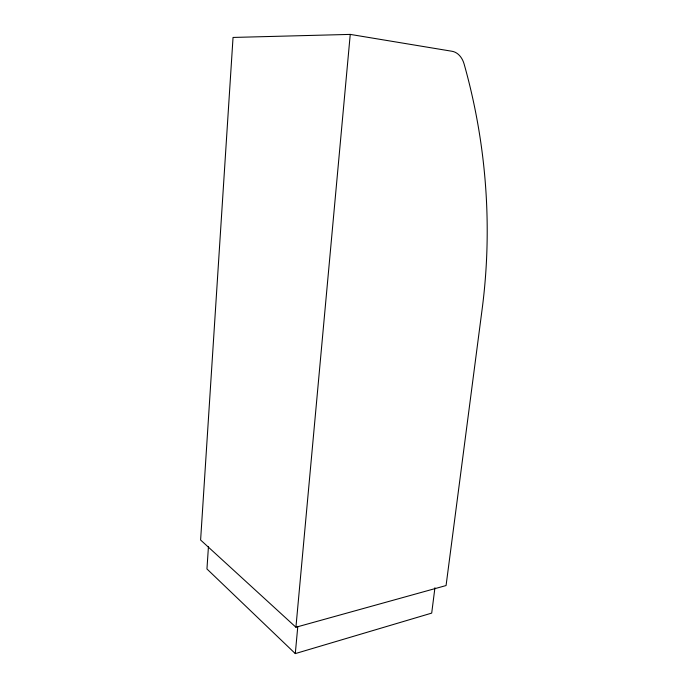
<?xml version="1.0" encoding="UTF-8"?>
<svg xmlns="http://www.w3.org/2000/svg" width="688" height="688" viewBox="0 0 688 688"><rect width="100%" height="100%" fill="white"/><g stroke="black" fill="none" stroke-linecap="round" stroke-linejoin="round"><path stroke-width="1.03" d="M208.438 546.693L206.95 568.967L295.29 653.6L431.703 613.103L434.936 587.724M295.926 627.232L350.244 34.4L451.999 51.265A21.629 15.79 -85.5 0 1 464.108 64.001C486.382 142.992 492.754 226.318 482.322 307.734L446.073 585.548L295.926 627.232L200.612 540.02L233.043 37.444L350.244 34.4M295.29 653.6L297.801 626.372"/></g></svg>
